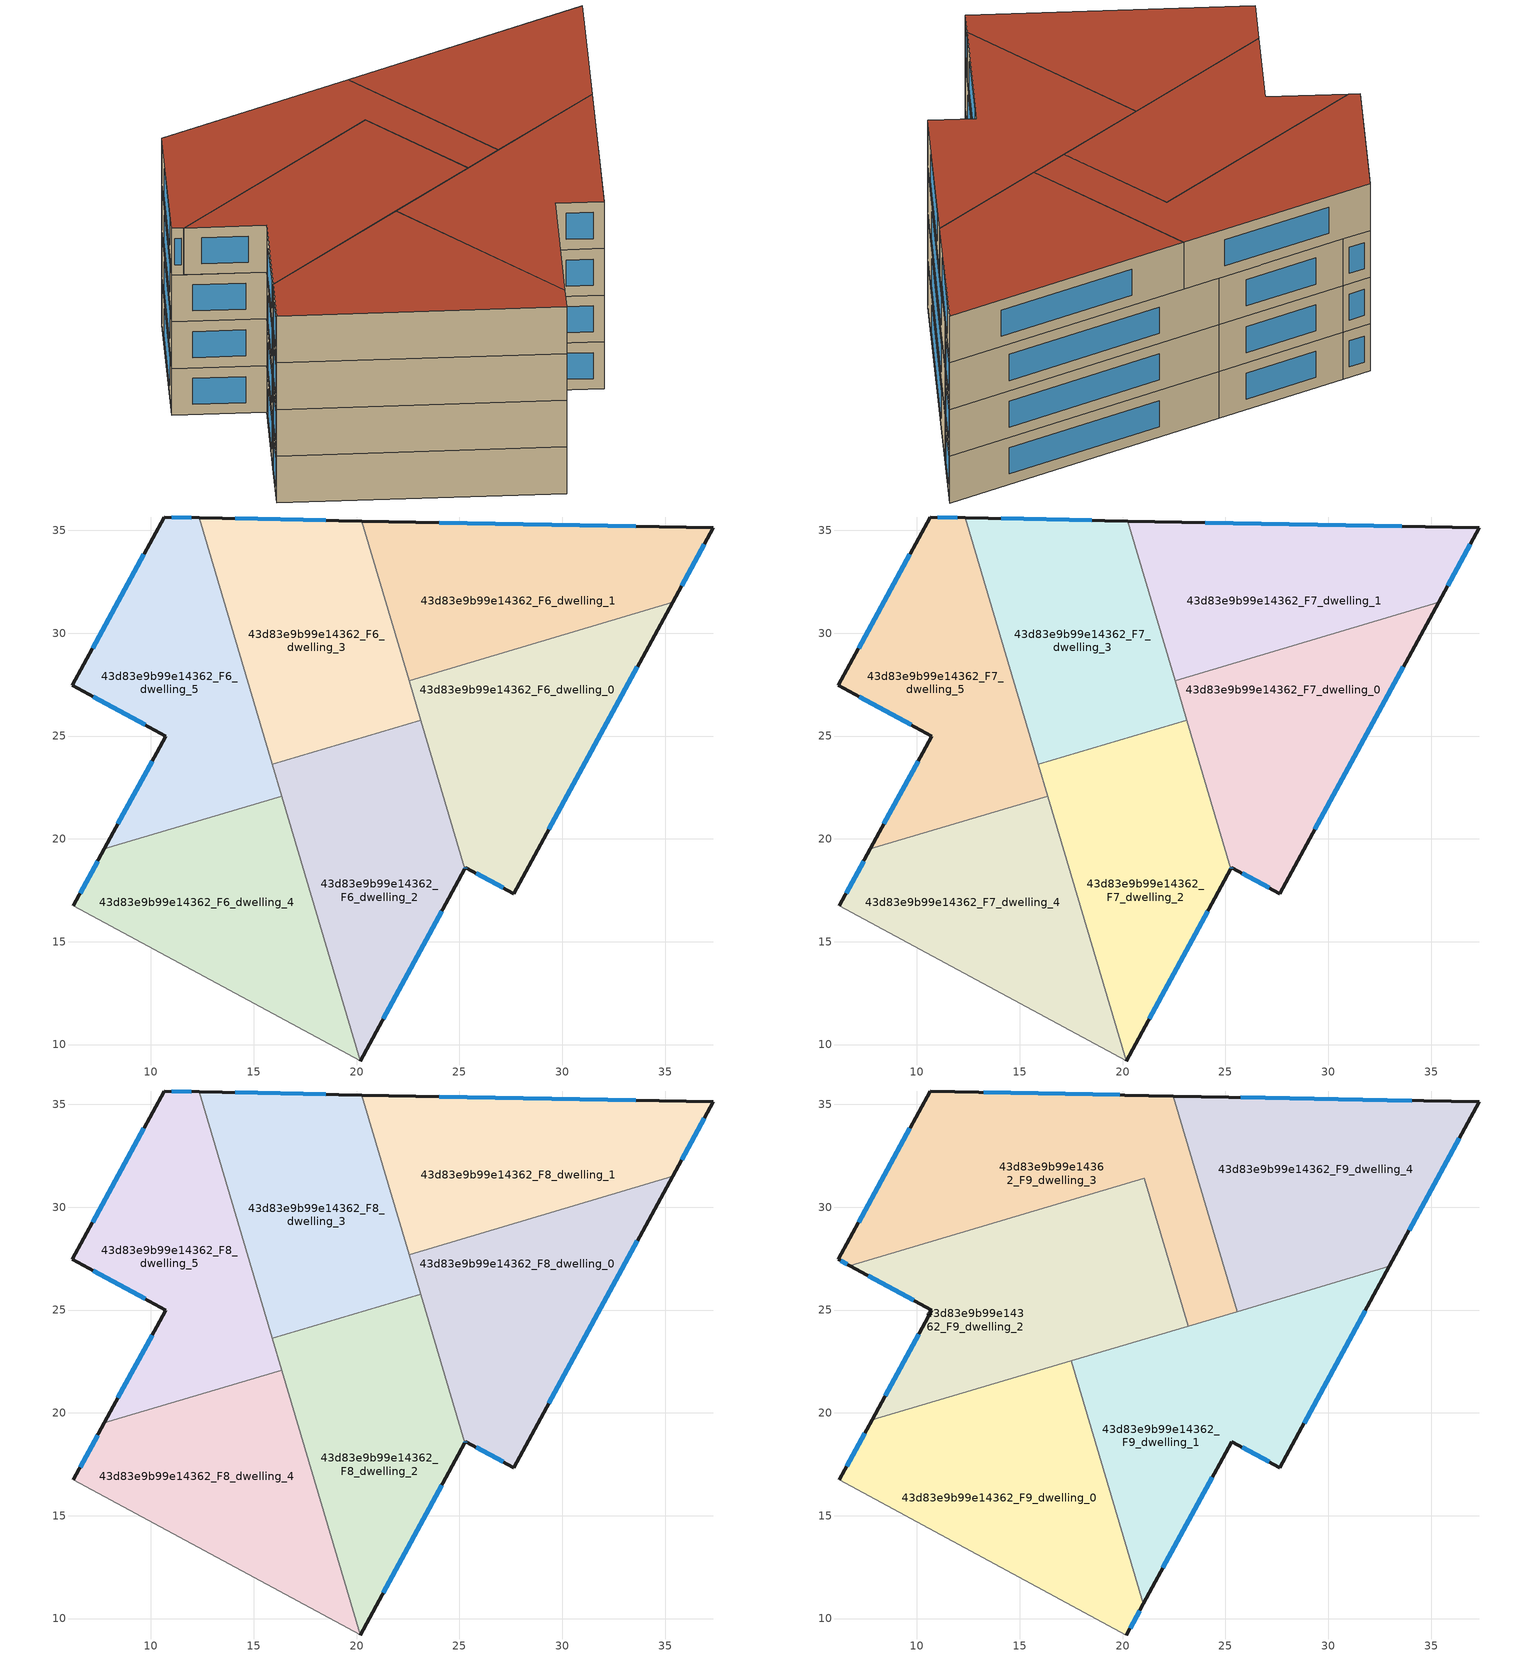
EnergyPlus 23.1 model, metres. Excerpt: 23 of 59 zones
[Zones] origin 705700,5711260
43d83e9b99e14362_F6_dwelling_0
 floor to 43d83e9b99e14362_F5_dwelling_0 (EU_floor_Construction): 35.36,31.5 27.64,17.33 25.3,18.61 25.27,18.55 22.55,27.7 z18
 wall outside (EU_wall_Construction): 25.27,18.55 25.3,18.61 27.64,17.33 35.36,31.5 z18:21
 wall to 43d83e9b99e14362_F6_dwelling_1 (EU_wall_Construction): 35.36,31.5 22.55,27.7 z18:21
 wall to 43d83e9b99e14362_F6_dwelling_2 (EU_wall_Construction): 23.13,25.78 25.27,18.55 z18:21
 wall to 43d83e9b99e14362_F6_dwelling_3 (EU_wall_Construction): 22.55,27.7 23.13,25.78 z18:21
 window (EU_Window_Construction): 29.35,20.46 33.66,28.37 / 25.82,18.33 27.13,17.61 / 25.27,18.56 25.29,18.59 z18.66:20.34
43d83e9b99e14362_F6_dwelling_1
 floor to 43d83e9b99e14362_F5_dwelling_1 (EU_floor_Construction): 37.34,35.12 35.36,31.5 22.55,27.7 20.26,35.45 z18
 wall outside (EU_wall_Construction): 35.36,31.5 37.34,35.12 20.26,35.45 z18:21
 wall to 43d83e9b99e14362_F6_dwelling_3 (EU_wall_Construction): 20.26,35.45 22.55,27.7 z18:21
 window (EU_Window_Construction): 33.56,35.19 24.03,35.38 / 35.8,32.3 36.9,34.32 z18.66:20.34
43d83e9b99e14362_F6_dwelling_2
 floor to 43d83e9b99e14362_F5_dwelling_2 (EU_floor_Construction): 23.12,25.78 25.27,18.55 20.18,9.2 20.17,9.21 15.89,23.63 z18
 wall outside (EU_wall_Construction): 20.18,9.2 25.27,18.55 z18:21
 wall to 43d83e9b99e14362_F6_dwelling_3 (EU_wall_Construction): 23.12,25.78 15.89,23.63 z18:21
 wall adiabatic (EU_wall_Construction): 20.17,9.21 20.18,9.2 z18:21
 wall to 43d83e9b99e14362_F6_dwelling_4 (EU_wall_Construction): 16.36,22.07 20.17,9.21 z18:21
 wall to 43d83e9b99e14362_F6_dwelling_5 (EU_wall_Construction): 15.89,23.63 16.36,22.07 z18:21
 window (EU_Window_Construction): 21.3,11.27 24.14,16.48 z18.66:20.34
43d83e9b99e14362_F6_dwelling_3
 floor to 43d83e9b99e14362_F5_dwelling_3 (EU_floor_Construction): 20.26,35.45 23.12,25.78 15.89,23.63 12.34,35.62 z18
 wall outside (EU_wall_Construction): 20.26,35.45 12.34,35.62 z18:21
 wall to 43d83e9b99e14362_F6_dwelling_5 (EU_wall_Construction): 12.34,35.62 15.89,23.63 z18:21
 window (EU_Window_Construction): 18.51,35.49 14.09,35.58 z18.66:20.34
43d83e9b99e14362_F6_dwelling_4
 floor to 43d83e9b99e14362_F5_dwelling_4 (EU_floor_Construction): 16.36,22.07 20.17,9.21 6.23,16.75 7.74,19.51 z18
 wall outside (EU_wall_Construction): 7.74,19.51 6.23,16.75 z18:21
 wall adiabatic (EU_wall_Construction): 6.23,16.75 20.17,9.21 z18:21
 wall to 43d83e9b99e14362_F6_dwelling_5 (EU_wall_Construction): 16.36,22.07 7.74,19.51 z18:21
 window (EU_Window_Construction): 7.4,18.9 6.56,17.36 z18.66:20.34
43d83e9b99e14362_F6_dwelling_5
 floor to 43d83e9b99e14362_F5_dwelling_5 (EU_floor_Construction): 12.34,35.62 16.36,22.07 7.74,19.51 10.73,25 6.18,27.46 10.64,35.65 z18
 wall outside (EU_wall_Construction): 12.34,35.62 10.64,35.65 6.18,27.46 10.73,25 7.74,19.51 z18:21
 window (EU_Window_Construction): 10.07,23.79 8.4,20.73 / 7.18,26.92 9.72,25.54 / 9.66,33.84 7.17,29.27 / 11.96,35.63 11.02,35.65 z18.66:20.34
43d83e9b99e14362_F7_dwelling_0
 floor to 43d83e9b99e14362_F6_dwelling_0 (EU_floor_Construction): 35.36,31.5 27.64,17.33 25.3,18.61 25.27,18.55 22.55,27.7 z21
 wall outside (EU_wall_Construction): 25.27,18.55 25.3,18.61 27.64,17.33 35.36,31.5 z21:24
 wall to 43d83e9b99e14362_F7_dwelling_1 (EU_wall_Construction): 35.36,31.5 22.55,27.7 z21:24
 wall to 43d83e9b99e14362_F7_dwelling_2 (EU_wall_Construction): 23.13,25.78 25.27,18.55 z21:24
 wall to 43d83e9b99e14362_F7_dwelling_3 (EU_wall_Construction): 22.55,27.7 23.13,25.78 z21:24
 window (EU_Window_Construction): 29.35,20.46 33.66,28.37 / 25.82,18.33 27.13,17.61 / 25.27,18.56 25.29,18.59 z21.66:23.34
43d83e9b99e14362_F7_dwelling_1
 floor to 43d83e9b99e14362_F6_dwelling_1 (EU_floor_Construction): 37.34,35.12 35.36,31.5 22.55,27.7 20.26,35.45 z21
 wall outside (EU_wall_Construction): 35.36,31.5 37.34,35.12 20.26,35.45 z21:24
 wall to 43d83e9b99e14362_F7_dwelling_3 (EU_wall_Construction): 20.26,35.45 22.55,27.7 z21:24
 window (EU_Window_Construction): 33.56,35.19 24.03,35.38 / 35.8,32.3 36.9,34.32 z21.66:23.34
43d83e9b99e14362_F7_dwelling_2
 floor to 43d83e9b99e14362_F6_dwelling_2 (EU_floor_Construction): 23.12,25.78 25.27,18.55 20.18,9.2 20.17,9.21 15.89,23.63 z21
 wall outside (EU_wall_Construction): 20.18,9.2 25.27,18.55 z21:24
 wall to 43d83e9b99e14362_F7_dwelling_3 (EU_wall_Construction): 23.12,25.78 15.89,23.63 z21:24
 wall adiabatic (EU_wall_Construction): 20.17,9.21 20.18,9.2 z21:24
 wall to 43d83e9b99e14362_F7_dwelling_4 (EU_wall_Construction): 16.36,22.07 20.17,9.21 z21:24
 wall to 43d83e9b99e14362_F7_dwelling_5 (EU_wall_Construction): 15.89,23.63 16.36,22.07 z21:24
 window (EU_Window_Construction): 21.3,11.27 24.14,16.48 z21.66:23.34
43d83e9b99e14362_F7_dwelling_3
 floor to 43d83e9b99e14362_F6_dwelling_3 (EU_floor_Construction): 20.26,35.45 23.12,25.78 15.89,23.63 12.34,35.62 z21
 wall outside (EU_wall_Construction): 20.26,35.45 12.34,35.62 z21:24
 wall to 43d83e9b99e14362_F7_dwelling_5 (EU_wall_Construction): 12.34,35.62 15.89,23.63 z21:24
 window (EU_Window_Construction): 18.51,35.49 14.09,35.58 z21.66:23.34
43d83e9b99e14362_F7_dwelling_4
 floor to 43d83e9b99e14362_F6_dwelling_4 (EU_floor_Construction): 16.36,22.07 20.17,9.21 6.23,16.75 7.74,19.51 z21
 wall outside (EU_wall_Construction): 7.74,19.51 6.23,16.75 z21:24
 wall adiabatic (EU_wall_Construction): 6.23,16.75 20.17,9.21 z21:24
 wall to 43d83e9b99e14362_F7_dwelling_5 (EU_wall_Construction): 16.36,22.07 7.74,19.51 z21:24
 window (EU_Window_Construction): 7.4,18.9 6.56,17.36 z21.66:23.34
43d83e9b99e14362_F7_dwelling_5
 floor to 43d83e9b99e14362_F6_dwelling_5 (EU_floor_Construction): 12.34,35.62 16.36,22.07 7.74,19.51 10.73,25 6.18,27.46 10.64,35.65 z21
 wall outside (EU_wall_Construction): 12.34,35.62 10.64,35.65 6.18,27.46 10.73,25 7.74,19.51 z21:24
 window (EU_Window_Construction): 10.07,23.79 8.4,20.73 / 7.18,26.92 9.72,25.54 / 9.66,33.84 7.17,29.27 / 11.96,35.63 11.02,35.65 z21.66:23.34
43d83e9b99e14362_F8_dwelling_0
 floor to 43d83e9b99e14362_F7_dwelling_0 (EU_floor_Construction): 35.36,31.5 27.64,17.33 25.3,18.61 25.27,18.55 22.55,27.7 z24
 wall outside (EU_wall_Construction): 25.27,18.55 25.3,18.61 27.64,17.33 35.36,31.5 z24:27
 wall to 43d83e9b99e14362_F8_dwelling_1 (EU_wall_Construction): 35.36,31.5 22.55,27.7 z24:27
 wall to 43d83e9b99e14362_F8_dwelling_2 (EU_wall_Construction): 23.13,25.78 25.27,18.55 z24:27
 wall to 43d83e9b99e14362_F8_dwelling_3 (EU_wall_Construction): 22.55,27.7 23.13,25.78 z24:27
 window (EU_Window_Construction): 29.35,20.46 33.66,28.37 / 25.82,18.33 27.13,17.61 / 25.27,18.56 25.29,18.59 z24.66:26.34
43d83e9b99e14362_F8_dwelling_1
 floor to 43d83e9b99e14362_F7_dwelling_1 (EU_floor_Construction): 37.34,35.12 35.36,31.5 22.55,27.7 20.26,35.45 z24
 wall outside (EU_wall_Construction): 35.36,31.5 37.34,35.12 20.26,35.45 z24:27
 wall to 43d83e9b99e14362_F8_dwelling_3 (EU_wall_Construction): 20.26,35.45 22.55,27.7 z24:27
 window (EU_Window_Construction): 33.56,35.19 24.03,35.38 / 35.8,32.3 36.9,34.32 z24.66:26.34
 ceiling adiabatic (EU_roof_Construction): 37.34,35.12 20.26,35.45 22.47,35.41 z27
43d83e9b99e14362_F8_dwelling_2
 floor to 43d83e9b99e14362_F7_dwelling_2 (EU_floor_Construction): 23.12,25.78 25.27,18.55 20.18,9.2 20.17,9.21 15.89,23.63 z24
 wall outside (EU_wall_Construction): 20.18,9.2 25.27,18.55 z24:27
 wall to 43d83e9b99e14362_F8_dwelling_3 (EU_wall_Construction): 23.12,25.78 15.89,23.63 z24:27
 wall adiabatic (EU_wall_Construction): 20.17,9.21 20.18,9.2 z24:27
 wall to 43d83e9b99e14362_F8_dwelling_4 (EU_wall_Construction): 16.36,22.07 20.17,9.21 z24:27
 wall to 43d83e9b99e14362_F8_dwelling_5 (EU_wall_Construction): 15.89,23.63 16.36,22.07 z24:27
 window (EU_Window_Construction): 21.3,11.27 24.14,16.48 z24.66:26.34
 ceiling adiabatic (EU_roof_Construction): 21.01,10.73 17.51,22.53 23.55,24.33 23.19,24.22 22.77,25.67 23.12,25.78 15.89,23.63 20.17,9.21 20.18,9.2 25.27,18.55 z27
43d83e9b99e14362_F8_dwelling_3
 floor to 43d83e9b99e14362_F7_dwelling_3 (EU_floor_Construction): 20.26,35.45 23.12,25.78 15.89,23.63 12.34,35.62 z24
 wall outside (EU_wall_Construction): 20.26,35.45 12.34,35.62 z24:27
 wall to 43d83e9b99e14362_F8_dwelling_5 (EU_wall_Construction): 12.34,35.62 15.89,23.63 z24:27
 window (EU_Window_Construction): 18.51,35.49 14.09,35.58 z24.66:26.34
43d83e9b99e14362_F8_dwelling_4
 floor to 43d83e9b99e14362_F7_dwelling_4 (EU_floor_Construction): 16.36,22.07 20.17,9.21 6.23,16.75 7.74,19.51 z24
 wall outside (EU_wall_Construction): 7.74,19.51 6.23,16.75 z24:27
 wall adiabatic (EU_wall_Construction): 6.23,16.75 20.17,9.21 z24:27
 wall to 43d83e9b99e14362_F8_dwelling_5 (EU_wall_Construction): 16.36,22.07 7.74,19.51 z24:27
 window (EU_Window_Construction): 7.4,18.9 6.56,17.36 z24.66:26.34
 ceiling adiabatic (EU_roof_Construction): 20.17,9.21 16.36,22.07 7.74,19.51 6.23,16.75 z27
43d83e9b99e14362_F8_dwelling_5
 floor to 43d83e9b99e14362_F7_dwelling_5 (EU_floor_Construction): 12.34,35.62 16.36,22.07 7.74,19.51 10.73,25 6.18,27.46 10.64,35.65 z24
 wall outside (EU_wall_Construction): 12.34,35.62 10.64,35.65 6.18,27.46 10.73,25 7.74,19.51 z24:27
 window (EU_Window_Construction): 10.07,23.79 8.4,20.73 / 7.18,26.92 9.72,25.54 / 9.66,33.84 7.17,29.27 / 11.96,35.63 11.02,35.65 z24.66:26.34
43d83e9b99e14362_F9_dwelling_0
 floor to 43d83e9b99e14362_F8_dwelling_5 (EU_floor_Construction): 16.32,22.18 16.36,22.07 7.74,19.51 7.82,19.66 z27
 floor adiabatic (EU_floor_Construction): 17.51,22.53 21.01,10.72 20.18,9.2 6.23,16.75 7.82,19.66 7.74,19.51 16.36,22.07 16.32,22.18 z27
 wall outside (EU_wall_Construction): 20.18,9.2 21.01,10.72 / 7.82,19.66 6.23,16.75 z27:30
 wall to 43d83e9b99e14362_F9_dwelling_1 (EU_wall_Construction): 21.01,10.72 17.51,22.53 z27:30
 wall adiabatic (EU_wall_Construction): 6.23,16.75 20.18,9.2 z27:30
 wall to 43d83e9b99e14362_F9_dwelling_2 (EU_wall_Construction): 17.51,22.53 7.82,19.66 z27:30
 window (EU_Window_Construction): 20.36,9.54 20.82,10.39 / 7.47,19.02 6.58,17.4 z27.66:29.34
 roof outside (EU_roof_Construction): 20.18,9.2 21.01,10.72 17.51,22.53 7.82,19.66 6.23,16.75 z30
43d83e9b99e14362_F9_dwelling_1
 floor to 43d83e9b99e14362_F8_dwelling_0 (EU_floor_Construction): 32.98,27.12 27.64,17.33 25.3,18.61 25.27,18.55 23.55,24.33 z27
 floor to 43d83e9b99e14362_F8_dwelling_2 (EU_floor_Construction): 23.55,24.33 25.27,18.55 21.01,10.73 17.51,22.53 z27
 wall outside (EU_wall_Construction): 21.01,10.72 25.3,18.61 27.64,17.33 32.98,27.12 z27:30
 wall to 43d83e9b99e14362_F9_dwelling_4 (EU_wall_Construction): 32.98,27.12 25.58,24.93 z27:30
 wall to 43d83e9b99e14362_F9_dwelling_3 (EU_wall_Construction): 25.58,24.93 23.19,24.22 z27:30
 wall to 43d83e9b99e14362_F9_dwelling_2 (EU_wall_Construction): 23.19,24.22 17.51,22.53 z27:30
 window (EU_Window_Construction): 25.82,18.33 27.13,17.61 / 21.96,12.47 24.35,16.87 / 28.82,19.5 31.8,24.96 z27.66:29.34
 roof outside (EU_roof_Construction): 27.64,17.33 32.98,27.12 17.51,22.53 21.01,10.72 25.3,18.61 z30
43d83e9b99e14362_F9_dwelling_2
 floor to 43d83e9b99e14362_F8_dwelling_5 (EU_floor_Construction): 14.19,29.37 16.32,22.18 7.82,19.66 10.73,25 6.74,27.16 z27
 floor to 43d83e9b99e14362_F8_dwelling_3 (EU_floor_Construction): 21.07,31.4 22.77,25.67 15.89,23.63 14.19,29.37 z27
 floor adiabatic (EU_floor_Construction): 22.77,25.67 23.19,24.22 16.32,22.18 15.89,23.63 z27
 wall outside (EU_wall_Construction): 6.74,27.16 10.73,25 7.82,19.66 z27:30
 wall to 43d83e9b99e14362_F9_dwelling_3 (EU_wall_Construction): 23.19,24.22 21.07,31.4 6.74,27.16 z27:30
 window (EU_Window_Construction): 10.08,23.82 8.46,20.84 / 7.63,26.68 9.85,25.48 z27.66:29.34
 roof outside (EU_roof_Construction): 23.19,24.22 21.07,31.4 6.74,27.16 10.73,25 7.82,19.66 z30
43d83e9b99e14362_F9_dwelling_3
 floor to 43d83e9b99e14362_F8_dwelling_3 (EU_floor_Construction): 20.26,35.45 23.12,25.78 22.77,25.67 21.07,31.4 14.19,29.37 12.34,35.62 z27
 floor to 43d83e9b99e14362_F8_dwelling_0 (EU_floor_Construction): 24.58,28.3 25.58,24.93 23.55,24.33 22.55,27.7 z27
 floor to 43d83e9b99e14362_F8_dwelling_5 (EU_floor_Construction): 12.34,35.62 14.19,29.37 6.74,27.16 6.18,27.46 10.64,35.65 z27
 floor to 43d83e9b99e14362_F8_dwelling_1 (EU_floor_Construction): 22.47,35.41 24.58,28.3 22.55,27.7 20.26,35.45 z27
 floor to 43d83e9b99e14362_F8_dwelling_2 (EU_floor_Construction): 23.12,25.78 23.55,24.33 23.19,24.22 22.77,25.67 z27
 wall outside (EU_wall_Construction): 22.47,35.41 10.64,35.65 6.18,27.46 6.74,27.16 z27:30
 wall to 43d83e9b99e14362_F9_dwelling_4 (EU_wall_Construction): 25.58,24.93 22.47,35.41 z27:30
 window (EU_Window_Construction): 6.3,27.4 6.62,27.23 / 9.66,33.84 7.17,29.27 / 19.86,35.46 13.26,35.6 z27.66:29.34
 roof outside (EU_roof_Construction): 25.58,24.93 22.47,35.41 10.64,35.65 6.18,27.46 6.74,27.16 21.07,31.4 23.19,24.22 z30
43d83e9b99e14362_F9_dwelling_4
 floor to 43d83e9b99e14362_F8_dwelling_1 (EU_floor_Construction): 37.34,35.12 35.36,31.5 24.58,28.3 22.47,35.41 z27
 floor to 43d83e9b99e14362_F8_dwelling_0 (EU_floor_Construction): 35.36,31.5 32.98,27.12 25.58,24.93 24.58,28.3 z27
 wall outside (EU_wall_Construction): 32.98,27.12 37.34,35.12 22.47,35.41 z27:30
 window (EU_Window_Construction): 34.05,35.18 25.76,35.34 / 33.94,28.89 36.37,33.35 z27.66:29.34
 roof outside (EU_roof_Construction): 32.98,27.12 37.34,35.12 22.47,35.41 25.58,24.93 z30
[Building]
EU S2 Campaign: North Axis=0; Terrain=City; Solar Distribution=FullExterior
[Site:Location]
London: Latitude=51.5; Longitude=-0.5; Time Zone=0; Elevation=25
[SizingPeriod:WeatherFileDays]
AnnualSizingPeriod: Begin Month=1; Begin Day of Month=1; End Month=12; End Day of Month=31; Day of Week for Start Day=Monday; Use Weather File Daylight Saving Period=No; Use Weather File Rain and Snow Indicators=No
[MATERIAL]
EU_InternalMass_Material: Roughness=MediumRough; Thickness=0.1; Conductivity=1; Density=1800; Specific Heat=900; Thermal Absorptance=0.9; Solar Absorptance=0.7; Visible Absorptance=0.7
[MATERIAL:NOMASS] Roughness=MediumRough; Thermal Absorptance=0.9; Solar Absorptance=0.7; Visible Absorptance=0.7
Name | Thermal Resistance
EU_wall_NoMass | 3.05077
EU_roof_NoMass; EU_floor_NoMass | 3.35585
[WINDOWMATERIAL:SIMPLEGLAZINGSYSTEM]
EU_Window_SimpleGlazing: UFactor=1.88725; Solar Heat Gain Coefficient=0.72; Visible Transmittance=0.72
[CONSTRUCTION]
EU_wall_Construction: EU_wall_NoMass
EU_roof_Construction: EU_roof_NoMass
EU_floor_Construction: EU_floor_NoMass
EU_InternalMass_Construction: EU_InternalMass_Material
EU_Window_Construction: EU_Window_SimpleGlazing
[ZONE] Type=1; Multiplier=1; Ceiling Height=autocalculate; Floor Area=autocalculate; Part of Total Floor Area=Yes
Name | Volume
43d83e9b99e14362_F6_dwelling_0; 43d83e9b99e14362_F7_dwelling_0; 43d83e9b99e14362_F8_dwelling_0 | 255.682
43d83e9b99e14362_F9_dwelling_0 | 306.798
43d83e9b99e14362_F6_dwelling_1; 43d83e9b99e14362_F7_dwelling_1; 43d83e9b99e14362_F8_dwelling_1 | 255.78
43d83e9b99e14362_F9_dwelling_1 | 306.788
43d83e9b99e14362_F6_dwelling_2; 43d83e9b99e14362_F7_dwelling_2; 43d83e9b99e14362_F8_dwelling_2 | 255.675
43d83e9b99e14362_F9_dwelling_2 | 306.815
43d83e9b99e14362_F6_dwelling_3; 43d83e9b99e14362_F7_dwelling_3; 43d83e9b99e14362_F8_dwelling_3 | 255.651
43d83e9b99e14362_F9_dwelling_3 | 306.801
43d83e9b99e14362_F6_dwelling_4; 43d83e9b99e14362_F7_dwelling_4; 43d83e9b99e14362_F8_dwelling_4 | 255.65
43d83e9b99e14362_F9_dwelling_4 | 306.837
43d83e9b99e14362_F6_dwelling_5; 43d83e9b99e14362_F7_dwelling_5; 43d83e9b99e14362_F8_dwelling_5 | 255.688
[INTERNALMASS] Construction=EU_InternalMass_Construction
Name | Zone or ZoneList | Surface Area
43d83e9b99e14362_F6_dwelling_0_EU_InternalMass | 43d83e9b99e14362_F6_dwelling_0 | 85.2275
43d83e9b99e14362_F6_dwelling_1_EU_InternalMass | 43d83e9b99e14362_F6_dwelling_1 | 85.2222
43d83e9b99e14362_F6_dwelling_2_EU_InternalMass | 43d83e9b99e14362_F6_dwelling_2 | 85.2249
43d83e9b99e14362_F6_dwelling_3_EU_InternalMass | 43d83e9b99e14362_F6_dwelling_3 | 85.2172
43d83e9b99e14362_F6_dwelling_4_EU_InternalMass | 43d83e9b99e14362_F6_dwelling_4 | 85.2171
43d83e9b99e14362_F6_dwelling_5_EU_InternalMass | 43d83e9b99e14362_F6_dwelling_5 | 85.2289
43d83e9b99e14362_F7_dwelling_0_EU_InternalMass | 43d83e9b99e14362_F7_dwelling_0 | 85.2275
43d83e9b99e14362_F7_dwelling_1_EU_InternalMass | 43d83e9b99e14362_F7_dwelling_1 | 85.2222
43d83e9b99e14362_F7_dwelling_2_EU_InternalMass | 43d83e9b99e14362_F7_dwelling_2 | 85.2249
43d83e9b99e14362_F7_dwelling_3_EU_InternalMass | 43d83e9b99e14362_F7_dwelling_3 | 85.2172
43d83e9b99e14362_F7_dwelling_4_EU_InternalMass | 43d83e9b99e14362_F7_dwelling_4 | 85.2171
43d83e9b99e14362_F7_dwelling_5_EU_InternalMass | 43d83e9b99e14362_F7_dwelling_5 | 85.2289
43d83e9b99e14362_F8_dwelling_0_EU_InternalMass | 43d83e9b99e14362_F8_dwelling_0 | 85.2275
43d83e9b99e14362_F8_dwelling_1_EU_InternalMass | 43d83e9b99e14362_F8_dwelling_1 | 85.2222
43d83e9b99e14362_F8_dwelling_2_EU_InternalMass | 43d83e9b99e14362_F8_dwelling_2 | 85.2249
43d83e9b99e14362_F8_dwelling_3_EU_InternalMass | 43d83e9b99e14362_F8_dwelling_3 | 85.2172
43d83e9b99e14362_F8_dwelling_4_EU_InternalMass | 43d83e9b99e14362_F8_dwelling_4 | 85.2171
43d83e9b99e14362_F8_dwelling_5_EU_InternalMass | 43d83e9b99e14362_F8_dwelling_5 | 85.2289
43d83e9b99e14362_F9_dwelling_0_EU_InternalMass | 43d83e9b99e14362_F9_dwelling_0 | 102.264
43d83e9b99e14362_F9_dwelling_1_EU_InternalMass | 43d83e9b99e14362_F9_dwelling_1 | 102.26
43d83e9b99e14362_F9_dwelling_2_EU_InternalMass | 43d83e9b99e14362_F9_dwelling_2 | 102.279
43d83e9b99e14362_F9_dwelling_3_EU_InternalMass | 43d83e9b99e14362_F9_dwelling_3 | 102.267
43d83e9b99e14362_F9_dwelling_4_EU_InternalMass | 43d83e9b99e14362_F9_dwelling_4 | 102.266
[OTHEREQUIPMENT] Fuel Type=Electricity; Design Level Calculation Method=Watts/Area; Power per Zone Floor Area=1; Fraction Latent=0; Fraction Radiant=0; Fraction Lost=0; Carbon Dioxide Generation Rate=0; EndUse Subcategory=EU_Step8_InternalGains
Name | Zone or ZoneList or Space or SpaceList | Schedule
EU_Step8_InternalGain_43d83e9b99e14362_F6_dwelling_0_f000 | 43d83e9b99e14362_F6_dwelling_0 | EU_Step8_GainSchedule_43d83e9b99e14362_F6_dwelling_0_f000
EU_Step8_InternalGain_43d83e9b99e14362_F6_dwelling_1_f000 | 43d83e9b99e14362_F6_dwelling_1 | EU_Step8_GainSchedule_43d83e9b99e14362_F6_dwelling_1_f000
EU_Step8_InternalGain_43d83e9b99e14362_F6_dwelling_2_f000 | 43d83e9b99e14362_F6_dwelling_2 | EU_Step8_GainSchedule_43d83e9b99e14362_F6_dwelling_2_f000
EU_Step8_InternalGain_43d83e9b99e14362_F6_dwelling_3_f000 | 43d83e9b99e14362_F6_dwelling_3 | EU_Step8_GainSchedule_43d83e9b99e14362_F6_dwelling_3_f000
EU_Step8_InternalGain_43d83e9b99e14362_F6_dwelling_4_f000 | 43d83e9b99e14362_F6_dwelling_4 | EU_Step8_GainSchedule_43d83e9b99e14362_F6_dwelling_4_f000
EU_Step8_InternalGain_43d83e9b99e14362_F6_dwelling_5_f000 | 43d83e9b99e14362_F6_dwelling_5 | EU_Step8_GainSchedule_43d83e9b99e14362_F6_dwelling_5_f000
EU_Step8_InternalGain_43d83e9b99e14362_F7_dwelling_0_f000 | 43d83e9b99e14362_F7_dwelling_0 | EU_Step8_GainSchedule_43d83e9b99e14362_F7_dwelling_0_f000
EU_Step8_InternalGain_43d83e9b99e14362_F7_dwelling_1_f000 | 43d83e9b99e14362_F7_dwelling_1 | EU_Step8_GainSchedule_43d83e9b99e14362_F7_dwelling_1_f000
EU_Step8_InternalGain_43d83e9b99e14362_F7_dwelling_2_f000 | 43d83e9b99e14362_F7_dwelling_2 | EU_Step8_GainSchedule_43d83e9b99e14362_F7_dwelling_2_f000
EU_Step8_InternalGain_43d83e9b99e14362_F7_dwelling_3_f000 | 43d83e9b99e14362_F7_dwelling_3 | EU_Step8_GainSchedule_43d83e9b99e14362_F7_dwelling_3_f000
EU_Step8_InternalGain_43d83e9b99e14362_F7_dwelling_4_f000 | 43d83e9b99e14362_F7_dwelling_4 | EU_Step8_GainSchedule_43d83e9b99e14362_F7_dwelling_4_f000
EU_Step8_InternalGain_43d83e9b99e14362_F7_dwelling_5_f000 | 43d83e9b99e14362_F7_dwelling_5 | EU_Step8_GainSchedule_43d83e9b99e14362_F7_dwelling_5_f000
EU_Step8_InternalGain_43d83e9b99e14362_F8_dwelling_0_f000 | 43d83e9b99e14362_F8_dwelling_0 | EU_Step8_GainSchedule_43d83e9b99e14362_F8_dwelling_0_f000
EU_Step8_InternalGain_43d83e9b99e14362_F8_dwelling_1_f000 | 43d83e9b99e14362_F8_dwelling_1 | EU_Step8_GainSchedule_43d83e9b99e14362_F8_dwelling_1_f000
EU_Step8_InternalGain_43d83e9b99e14362_F8_dwelling_2_f000 | 43d83e9b99e14362_F8_dwelling_2 | EU_Step8_GainSchedule_43d83e9b99e14362_F8_dwelling_2_f000
EU_Step8_InternalGain_43d83e9b99e14362_F8_dwelling_3_f000 | 43d83e9b99e14362_F8_dwelling_3 | EU_Step8_GainSchedule_43d83e9b99e14362_F8_dwelling_3_f000
EU_Step8_InternalGain_43d83e9b99e14362_F8_dwelling_4_f000 | 43d83e9b99e14362_F8_dwelling_4 | EU_Step8_GainSchedule_43d83e9b99e14362_F8_dwelling_4_f000
EU_Step8_InternalGain_43d83e9b99e14362_F8_dwelling_5_f000 | 43d83e9b99e14362_F8_dwelling_5 | EU_Step8_GainSchedule_43d83e9b99e14362_F8_dwelling_5_f000
EU_Step8_InternalGain_43d83e9b99e14362_F9_dwelling_0_f000 | 43d83e9b99e14362_F9_dwelling_0 | EU_Step8_GainSchedule_43d83e9b99e14362_F9_dwelling_0_f000
EU_Step8_InternalGain_43d83e9b99e14362_F9_dwelling_1_f000 | 43d83e9b99e14362_F9_dwelling_1 | EU_Step8_GainSchedule_43d83e9b99e14362_F9_dwelling_1_f000
EU_Step8_InternalGain_43d83e9b99e14362_F9_dwelling_2_f000 | 43d83e9b99e14362_F9_dwelling_2 | EU_Step8_GainSchedule_43d83e9b99e14362_F9_dwelling_2_f000
EU_Step8_InternalGain_43d83e9b99e14362_F9_dwelling_3_f000 | 43d83e9b99e14362_F9_dwelling_3 | EU_Step8_GainSchedule_43d83e9b99e14362_F9_dwelling_3_f000
EU_Step8_InternalGain_43d83e9b99e14362_F9_dwelling_4_f000 | 43d83e9b99e14362_F9_dwelling_4 | EU_Step8_GainSchedule_43d83e9b99e14362_F9_dwelling_4_f000
[ZONEVENTILATION:DESIGNFLOWRATE] Schedule=EU_AlwaysOn; Design Flow Rate Calculation Method=AirChanges/Hour; Air Changes per Hour=0.496645; Ventilation Type=Natural; Fan Pressure Rise=0; Fan Total Efficiency=1; Constant Term Coefficient=1; Temperature Term Coefficient=0; Velocity Term Coefficient=0; Velocity Squared Term Coefficient=0; Minimum Indoor Temperature=-100; Maximum Indoor Temperature=100; Delta Temperature=-100; Minimum Outdoor Temperature=-100; Maximum Outdoor Temperature=100; Maximum Wind Speed=40
Name | Zone or ZoneList or Space or SpaceList
EU_ConstantAir_43d83e9b99e14362_F6_dwelling_0 | 43d83e9b99e14362_F6_dwelling_0
EU_ConstantAir_43d83e9b99e14362_F6_dwelling_1 | 43d83e9b99e14362_F6_dwelling_1
EU_ConstantAir_43d83e9b99e14362_F6_dwelling_2 | 43d83e9b99e14362_F6_dwelling_2
EU_ConstantAir_43d83e9b99e14362_F6_dwelling_3 | 43d83e9b99e14362_F6_dwelling_3
EU_ConstantAir_43d83e9b99e14362_F6_dwelling_4 | 43d83e9b99e14362_F6_dwelling_4
EU_ConstantAir_43d83e9b99e14362_F6_dwelling_5 | 43d83e9b99e14362_F6_dwelling_5
EU_ConstantAir_43d83e9b99e14362_F7_dwelling_0 | 43d83e9b99e14362_F7_dwelling_0
EU_ConstantAir_43d83e9b99e14362_F7_dwelling_1 | 43d83e9b99e14362_F7_dwelling_1
EU_ConstantAir_43d83e9b99e14362_F7_dwelling_2 | 43d83e9b99e14362_F7_dwelling_2
EU_ConstantAir_43d83e9b99e14362_F7_dwelling_3 | 43d83e9b99e14362_F7_dwelling_3
EU_ConstantAir_43d83e9b99e14362_F7_dwelling_4 | 43d83e9b99e14362_F7_dwelling_4
EU_ConstantAir_43d83e9b99e14362_F7_dwelling_5 | 43d83e9b99e14362_F7_dwelling_5
EU_ConstantAir_43d83e9b99e14362_F8_dwelling_0 | 43d83e9b99e14362_F8_dwelling_0
EU_ConstantAir_43d83e9b99e14362_F8_dwelling_1 | 43d83e9b99e14362_F8_dwelling_1
EU_ConstantAir_43d83e9b99e14362_F8_dwelling_2 | 43d83e9b99e14362_F8_dwelling_2
EU_ConstantAir_43d83e9b99e14362_F8_dwelling_3 | 43d83e9b99e14362_F8_dwelling_3
EU_ConstantAir_43d83e9b99e14362_F8_dwelling_4 | 43d83e9b99e14362_F8_dwelling_4
EU_ConstantAir_43d83e9b99e14362_F8_dwelling_5 | 43d83e9b99e14362_F8_dwelling_5
EU_ConstantAir_43d83e9b99e14362_F9_dwelling_0 | 43d83e9b99e14362_F9_dwelling_0
EU_ConstantAir_43d83e9b99e14362_F9_dwelling_1 | 43d83e9b99e14362_F9_dwelling_1
EU_ConstantAir_43d83e9b99e14362_F9_dwelling_2 | 43d83e9b99e14362_F9_dwelling_2
EU_ConstantAir_43d83e9b99e14362_F9_dwelling_3 | 43d83e9b99e14362_F9_dwelling_3
EU_ConstantAir_43d83e9b99e14362_F9_dwelling_4 | 43d83e9b99e14362_F9_dwelling_4
[HVACTEMPLATE:THERMOSTAT] Constant Heating Setpoint=20; Constant Cooling Setpoint=50
EU_HeatOnly_43d83e9b99e14362_F0_dwelling_0; EU_HeatOnly_43d83e9b99e14362_F0_dwelling_1; EU_HeatOnly_43d83e9b99e14362_F0_dwelling_2; EU_HeatOnly_43d83e9b99e14362_F0_dwelling_3; EU_HeatOnly_43d83e9b99e14362_F0_dwelling_4; EU_HeatOnly_43d83e9b99e14362_F0_dwelling_5; EU_HeatOnly_43d83e9b99e14362_F1_dwelling_0; EU_HeatOnly_43d83e9b99e14362_F1_dwelling_1; EU_HeatOnly_43d83e9b99e14362_F1_dwelling_2; EU_HeatOnly_43d83e9b99e14362_F1_dwelling_3; EU_HeatOnly_43d83e9b99e14362_F1_dwelling_4; EU_HeatOnly_43d83e9b99e14362_F1_dwelling_5; EU_HeatOnly_43d83e9b99e14362_F2_dwelling_0; EU_HeatOnly_43d83e9b99e14362_F2_dwelling_1; EU_HeatOnly_43d83e9b99e14362_F2_dwelling_2; EU_HeatOnly_43d83e9b99e14362_F2_dwelling_3; EU_HeatOnly_43d83e9b99e14362_F2_dwelling_4; EU_HeatOnly_43d83e9b99e14362_F2_dwelling_5; EU_HeatOnly_43d83e9b99e14362_F3_dwelling_0; EU_HeatOnly_43d83e9b99e14362_F3_dwelling_1; EU_HeatOnly_43d83e9b99e14362_F3_dwelling_2; EU_HeatOnly_43d83e9b99e14362_F3_dwelling_3; EU_HeatOnly_43d83e9b99e14362_F3_dwelling_4; EU_HeatOnly_43d83e9b99e14362_F3_dwelling_5; EU_HeatOnly_43d83e9b99e14362_F4_dwelling_0; EU_HeatOnly_43d83e9b99e14362_F4_dwelling_1; EU_HeatOnly_43d83e9b99e14362_F4_dwelling_2; EU_HeatOnly_43d83e9b99e14362_F4_dwelling_3; EU_HeatOnly_43d83e9b99e14362_F4_dwelling_4; EU_HeatOnly_43d83e9b99e14362_F4_dwelling_5; EU_HeatOnly_43d83e9b99e14362_F5_dwelling_0; EU_HeatOnly_43d83e9b99e14362_F5_dwelling_1; EU_HeatOnly_43d83e9b99e14362_F5_dwelling_2; EU_HeatOnly_43d83e9b99e14362_F5_dwelling_3; EU_HeatOnly_43d83e9b99e14362_F5_dwelling_4; EU_HeatOnly_43d83e9b99e14362_F5_dwelling_5; EU_HeatOnly_43d83e9b99e14362_F6_dwelling_0; EU_HeatOnly_43d83e9b99e14362_F6_dwelling_1; EU_HeatOnly_43d83e9b99e14362_F6_dwelling_2; EU_HeatOnly_43d83e9b99e14362_F6_dwelling_3; EU_HeatOnly_43d83e9b99e14362_F6_dwelling_4; EU_HeatOnly_43d83e9b99e14362_F6_dwelling_5; EU_HeatOnly_43d83e9b99e14362_F7_dwelling_0; EU_HeatOnly_43d83e9b99e14362_F7_dwelling_1; EU_HeatOnly_43d83e9b99e14362_F7_dwelling_2; EU_HeatOnly_43d83e9b99e14362_F7_dwelling_3; EU_HeatOnly_43d83e9b99e14362_F7_dwelling_4; EU_HeatOnly_43d83e9b99e14362_F7_dwelling_5; EU_HeatOnly_43d83e9b99e14362_F8_dwelling_0; EU_HeatOnly_43d83e9b99e14362_F8_dwelling_1; EU_HeatOnly_43d83e9b99e14362_F8_dwelling_2; EU_HeatOnly_43d83e9b99e14362_F8_dwelling_3; EU_HeatOnly_43d83e9b99e14362_F8_dwelling_4; EU_HeatOnly_43d83e9b99e14362_F8_dwelling_5; EU_HeatOnly_43d83e9b99e14362_F9_dwelling_0; EU_HeatOnly_43d83e9b99e14362_F9_dwelling_1; EU_HeatOnly_43d83e9b99e14362_F9_dwelling_2; EU_HeatOnly_43d83e9b99e14362_F9_dwelling_3; EU_HeatOnly_43d83e9b99e14362_F9_dwelling_4
[HVACTEMPLATE:ZONE:IDEALLOADSAIRSYSTEM] System Availability Schedule=EU_AlwaysOn; Maximum Heating Supply Air Temperature=50; Minimum Cooling Supply Air Temperature=13; Maximum Heating Supply Air Humidity Ratio=0.0156; Minimum Cooling Supply Air Humidity Ratio=0.0077; Heating Limit=NoLimit; Cooling Limit=NoLimit; Heating Availability Schedule=EU_AlwaysOn; Cooling Availability Schedule=EU_CoolingOff; Dehumidification Control Type=ConstantSensibleHeatRatio; Cooling Sensible Heat Ratio=0.7; Dehumidification Setpoint=60; Humidification Control Type=None; Humidification Setpoint=30; Outdoor Air Method=None; Outdoor Air Flow Rate per Person=0.00944; Outdoor Air Flow Rate per Zone Floor Area=0; Outdoor Air Flow Rate per Zone=0; Demand Controlled Ventilation Type=None; Outdoor Air Economizer Type=NoEconomizer; Heat Recovery Type=None; Sensible Heat Recovery Effectiveness=0.7; Latent Heat Recovery Effectiveness=0.65
Name | Template Thermostat
43d83e9b99e14362_F6_dwelling_0 | EU_HeatOnly_43d83e9b99e14362_F6_dwelling_0
43d83e9b99e14362_F6_dwelling_1 | EU_HeatOnly_43d83e9b99e14362_F6_dwelling_1
43d83e9b99e14362_F6_dwelling_2 | EU_HeatOnly_43d83e9b99e14362_F6_dwelling_2
43d83e9b99e14362_F6_dwelling_3 | EU_HeatOnly_43d83e9b99e14362_F6_dwelling_3
43d83e9b99e14362_F6_dwelling_4 | EU_HeatOnly_43d83e9b99e14362_F6_dwelling_4
43d83e9b99e14362_F6_dwelling_5 | EU_HeatOnly_43d83e9b99e14362_F6_dwelling_5
43d83e9b99e14362_F7_dwelling_0 | EU_HeatOnly_43d83e9b99e14362_F7_dwelling_0
43d83e9b99e14362_F7_dwelling_1 | EU_HeatOnly_43d83e9b99e14362_F7_dwelling_1
43d83e9b99e14362_F7_dwelling_2 | EU_HeatOnly_43d83e9b99e14362_F7_dwelling_2
43d83e9b99e14362_F7_dwelling_3 | EU_HeatOnly_43d83e9b99e14362_F7_dwelling_3
43d83e9b99e14362_F7_dwelling_4 | EU_HeatOnly_43d83e9b99e14362_F7_dwelling_4
43d83e9b99e14362_F7_dwelling_5 | EU_HeatOnly_43d83e9b99e14362_F7_dwelling_5
43d83e9b99e14362_F8_dwelling_0 | EU_HeatOnly_43d83e9b99e14362_F8_dwelling_0
43d83e9b99e14362_F8_dwelling_1 | EU_HeatOnly_43d83e9b99e14362_F8_dwelling_1
43d83e9b99e14362_F8_dwelling_2 | EU_HeatOnly_43d83e9b99e14362_F8_dwelling_2
43d83e9b99e14362_F8_dwelling_3 | EU_HeatOnly_43d83e9b99e14362_F8_dwelling_3
43d83e9b99e14362_F8_dwelling_4 | EU_HeatOnly_43d83e9b99e14362_F8_dwelling_4
43d83e9b99e14362_F8_dwelling_5 | EU_HeatOnly_43d83e9b99e14362_F8_dwelling_5
43d83e9b99e14362_F9_dwelling_0 | EU_HeatOnly_43d83e9b99e14362_F9_dwelling_0
43d83e9b99e14362_F9_dwelling_1 | EU_HeatOnly_43d83e9b99e14362_F9_dwelling_1
43d83e9b99e14362_F9_dwelling_2 | EU_HeatOnly_43d83e9b99e14362_F9_dwelling_2
43d83e9b99e14362_F9_dwelling_3 | EU_HeatOnly_43d83e9b99e14362_F9_dwelling_3
43d83e9b99e14362_F9_dwelling_4 | EU_HeatOnly_43d83e9b99e14362_F9_dwelling_4
[SIZING:ZONE] Zone Cooling Design Supply Air Temperature Input Method=SupplyAirTemperature; Zone Cooling Design Supply Air Temperature=13; Zone Heating Design Supply Air Temperature Input Method=SupplyAirTemperature; Zone Heating Design Supply Air Temperature=50; Zone Cooling Design Supply Air Humidity Ratio=0.008; Zone Heating Design Supply Air Humidity Ratio=0.008; Cooling Design Air Flow Method=DesignDay; Cooling Design Air Flow Rate=0; Cooling Minimum Air Flow per Zone Floor Area=0.000762; Cooling Minimum Air Flow=0; Cooling Minimum Air Flow Fraction=0.2; Heating Design Air Flow Method=DesignDay; Heating Design Air Flow Rate=0; Heating Maximum Air Flow per Zone Floor Area=0.002032; Heating Maximum Air Flow=0.141576; Heating Maximum Air Flow Fraction=0.3; Account for Dedicated Outdoor Air System=No; Dedicated Outdoor Air System Control Strategy=NeutralSupplyAir; Dedicated Outdoor Air Low Setpoint Temperature for Design=autosize; Dedicated Outdoor Air High Setpoint Temperature for Design=autosize; Zone Load Sizing Method=Sensible Load Only No Latent Load; Zone Latent Cooling Design Supply Air Humidity Ratio Input Method=HumidityRatioDifference; Zone Cooling Design Supply Air Humidity Ratio Difference=0.005; Zone Latent Heating Design Supply Air Humidity Ratio Input Method=HumidityRatioDifference; Zone Humidification Design Supply Air Humidity Ratio Difference=0.005
43d83e9b99e14362_F6_dwelling_0; 43d83e9b99e14362_F6_dwelling_1; 43d83e9b99e14362_F6_dwelling_2; 43d83e9b99e14362_F6_dwelling_3; 43d83e9b99e14362_F6_dwelling_4; 43d83e9b99e14362_F6_dwelling_5; 43d83e9b99e14362_F7_dwelling_0; 43d83e9b99e14362_F7_dwelling_1; 43d83e9b99e14362_F7_dwelling_2; 43d83e9b99e14362_F7_dwelling_3; 43d83e9b99e14362_F7_dwelling_4; 43d83e9b99e14362_F7_dwelling_5; 43d83e9b99e14362_F8_dwelling_0; 43d83e9b99e14362_F8_dwelling_1; 43d83e9b99e14362_F8_dwelling_2; 43d83e9b99e14362_F8_dwelling_3; 43d83e9b99e14362_F8_dwelling_4; 43d83e9b99e14362_F8_dwelling_5; 43d83e9b99e14362_F9_dwelling_0; 43d83e9b99e14362_F9_dwelling_1; 43d83e9b99e14362_F9_dwelling_2; 43d83e9b99e14362_F9_dwelling_3; 43d83e9b99e14362_F9_dwelling_4
[SCHEDULE:CONSTANT]
Name | Hourly Value
EU_AlwaysOn | 1
EU_CoolingOff | 0
[SCHEDULE:FILE] Column Number=1; Rows to Skip at Top=0; Number of Hours of Data=8760; Column Separator=Comma; Interpolate to Timestep=No; Minutes per Item=60; Adjust Schedule for Daylight Savings=Yes
Name | File
EU_Step8_GainSchedule_43d83e9b99e14362_F6_dwelling_0_f000 | ../../schedules/43d83e9b99e14362/43d83e9b99e14362_F6_dwelling_0_f000_gain.csv
EU_Step8_GainSchedule_43d83e9b99e14362_F6_dwelling_1_f000 | ../../schedules/43d83e9b99e14362/43d83e9b99e14362_F6_dwelling_1_f000_gain.csv
EU_Step8_GainSchedule_43d83e9b99e14362_F6_dwelling_2_f000 | ../../schedules/43d83e9b99e14362/43d83e9b99e14362_F6_dwelling_2_f000_gain.csv
EU_Step8_GainSchedule_43d83e9b99e14362_F6_dwelling_3_f000 | ../../schedules/43d83e9b99e14362/43d83e9b99e14362_F6_dwelling_3_f000_gain.csv
EU_Step8_GainSchedule_43d83e9b99e14362_F6_dwelling_4_f000 | ../../schedules/43d83e9b99e14362/43d83e9b99e14362_F6_dwelling_4_f000_gain.csv
EU_Step8_GainSchedule_43d83e9b99e14362_F6_dwelling_5_f000 | ../../schedules/43d83e9b99e14362/43d83e9b99e14362_F6_dwelling_5_f000_gain.csv
EU_Step8_GainSchedule_43d83e9b99e14362_F7_dwelling_0_f000 | ../../schedules/43d83e9b99e14362/43d83e9b99e14362_F7_dwelling_0_f000_gain.csv
EU_Step8_GainSchedule_43d83e9b99e14362_F7_dwelling_1_f000 | ../../schedules/43d83e9b99e14362/43d83e9b99e14362_F7_dwelling_1_f000_gain.csv
EU_Step8_GainSchedule_43d83e9b99e14362_F7_dwelling_2_f000 | ../../schedules/43d83e9b99e14362/43d83e9b99e14362_F7_dwelling_2_f000_gain.csv
EU_Step8_GainSchedule_43d83e9b99e14362_F7_dwelling_3_f000 | ../../schedules/43d83e9b99e14362/43d83e9b99e14362_F7_dwelling_3_f000_gain.csv
EU_Step8_GainSchedule_43d83e9b99e14362_F7_dwelling_4_f000 | ../../schedules/43d83e9b99e14362/43d83e9b99e14362_F7_dwelling_4_f000_gain.csv
EU_Step8_GainSchedule_43d83e9b99e14362_F7_dwelling_5_f000 | ../../schedules/43d83e9b99e14362/43d83e9b99e14362_F7_dwelling_5_f000_gain.csv
EU_Step8_GainSchedule_43d83e9b99e14362_F8_dwelling_0_f000 | ../../schedules/43d83e9b99e14362/43d83e9b99e14362_F8_dwelling_0_f000_gain.csv
EU_Step8_GainSchedule_43d83e9b99e14362_F8_dwelling_1_f000 | ../../schedules/43d83e9b99e14362/43d83e9b99e14362_F8_dwelling_1_f000_gain.csv
EU_Step8_GainSchedule_43d83e9b99e14362_F8_dwelling_2_f000 | ../../schedules/43d83e9b99e14362/43d83e9b99e14362_F8_dwelling_2_f000_gain.csv
EU_Step8_GainSchedule_43d83e9b99e14362_F8_dwelling_3_f000 | ../../schedules/43d83e9b99e14362/43d83e9b99e14362_F8_dwelling_3_f000_gain.csv
EU_Step8_GainSchedule_43d83e9b99e14362_F8_dwelling_4_f000 | ../../schedules/43d83e9b99e14362/43d83e9b99e14362_F8_dwelling_4_f000_gain.csv
EU_Step8_GainSchedule_43d83e9b99e14362_F8_dwelling_5_f000 | ../../schedules/43d83e9b99e14362/43d83e9b99e14362_F8_dwelling_5_f000_gain.csv
EU_Step8_GainSchedule_43d83e9b99e14362_F9_dwelling_0_f000 | ../../schedules/43d83e9b99e14362/43d83e9b99e14362_F9_dwelling_0_f000_gain.csv
EU_Step8_GainSchedule_43d83e9b99e14362_F9_dwelling_1_f000 | ../../schedules/43d83e9b99e14362/43d83e9b99e14362_F9_dwelling_1_f000_gain.csv
EU_Step8_GainSchedule_43d83e9b99e14362_F9_dwelling_2_f000 | ../../schedules/43d83e9b99e14362/43d83e9b99e14362_F9_dwelling_2_f000_gain.csv
EU_Step8_GainSchedule_43d83e9b99e14362_F9_dwelling_3_f000 | ../../schedules/43d83e9b99e14362/43d83e9b99e14362_F9_dwelling_3_f000_gain.csv
EU_Step8_GainSchedule_43d83e9b99e14362_F9_dwelling_4_f000 | ../../schedules/43d83e9b99e14362/43d83e9b99e14362_F9_dwelling_4_f000_gain.csv
